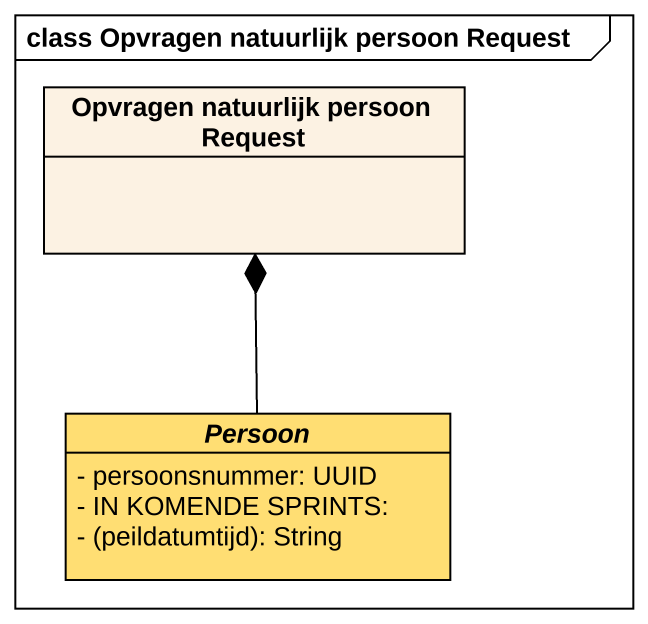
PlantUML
@startuml
mainframe class Opvragen natuurlijk persoon Request
hide circle
hide empty members
skinparam classAttributeIconSize 0
class "Opvragen natuurlijk persoon Request" as Opvragen_natuurlijk_persoon
abstract class Persoon #FFDE73 {
  - persoonsnummer: UUID
  - IN KOMENDE SPRINTS:
  {field} - (peildatumtijd): String
}
Persoon -up-* Opvragen_natuurlijk_persoon
@enduml
